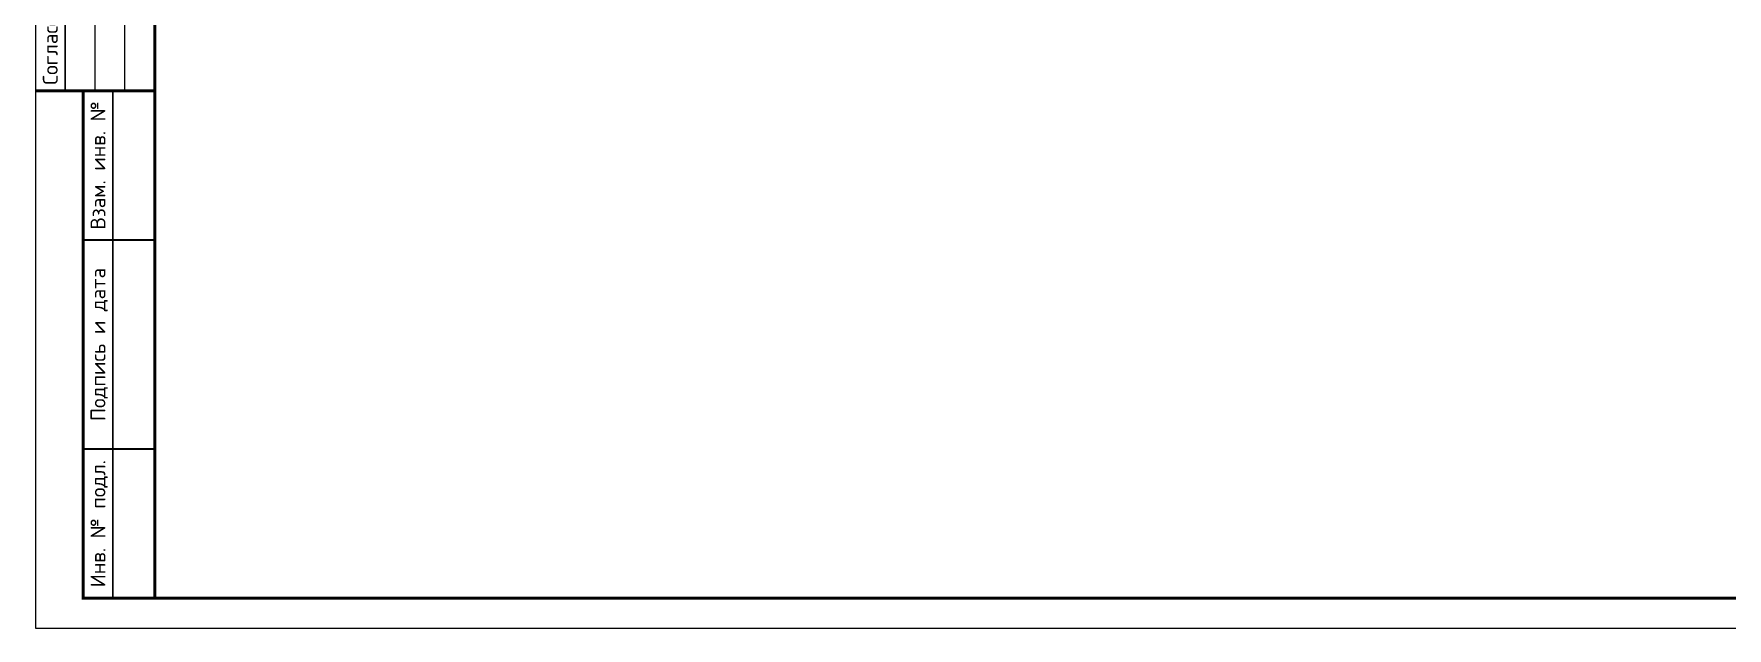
# Model space of a CAD drawing. Header units: millimetres. Extents: x -3929 to 624051, y 52832 to 514950.
# Drawn here: x 17171 to 45553, y 265215 to 275169 of the extents above; entities that cross this region are included whole.
import ezdxf
from ezdxf.enums import TextEntityAlignment as Align

# ---------------------------------------------------------------- set-up
doc = ezdxf.new("R2010")
doc.units = ezdxf.units.MM
doc.layers.add('9_Форматы', color=7, linetype='Continuous')
doc.layers.add('ОВ-рамка', color=7, linetype='Continuous', lineweight=30)
doc.styles.add('ГОСТ', font='isocpeur.ttf', dxfattribs={"width": 0.8, "height": 250})

# ---------------------------------------------------------------- blocks, each defined once
blk = doc.blocks.new('*U3000')
at = {"layer": '9_Форматы', "color": 7, "linetype": 'Continuous', "lineweight": 9, "ltscale": 100}
blk.add_lwpolyline([(5, -5), (5, 292), (-625, 292), (-625, -5)], close=True, dxfattribs=at)
at = {"layer": '9_Форматы', "color": 7, "linetype": 'Continuous', "lineweight": 9, "ltscale": 100, "const_width": 0.5}
blk.add_lwpolyline([(0, 0), (0, 287), (-605, 287), (-605, 0)], close=True, dxfattribs=at)
at = {"layer": '9_Форматы', "color": 7, "linetype": 'Continuous', "lineweight": 9, "ltscale": 100}
for points, const_width in [([(-620, 85), (-620, 150)], 0.3), ([(-605, 85), (-625, 85)], 0.5), ([(-605, 0), (-617, 0), (-617, 85), (-617, 85)], 0.5), ([(-612, 0), (-612, 85)], 0.3), ([(-617, 60), (-605, 60)], 0.3), ([(-617, 25), (-605, 25)], 0.3)]:
    blk.add_lwpolyline(points, dxfattribs=dict(at, const_width=const_width))
for points in [[(-615, 85), (-615, 150)], [(-610, 85), (-610, 150)], [(-610, 85), (-610, 150)]]:
    blk.add_lwpolyline(points, dxfattribs=at)
at = {"layer": '9_Форматы', "color": 7, "linetype": 'Continuous', "lineweight": 9, "ltscale": 100, "style": 'ГОСТ'}
blk.add_text('Согласовано', height=2.5, rotation=90, dxfattribs=at).set_placement((-621.25, 86))
for s, p in [('Взам. инв. №', (-614.5, 72.5)), ('Подпись и дата', (-614.5, 42.5)), ('Инв. № подл.', (-614.5, 12.5))]:
    blk.add_text(s, height=2.5, rotation=90, dxfattribs=at).set_placement(p, align=Align.MIDDLE_CENTER)

msp = doc.modelspace()

# ---------------------------------------------------------------- block references
at = {"layer": 'ОВ-рамка', "ltscale": 100, "transparency": 33554687, "xscale": 100, "yscale": 100, "zscale": 100}
msp.add_blockref('*U3000', (79696.148, 265715.362, 576.986), dxfattribs=at)

doc.saveas('drawing.dxf')
